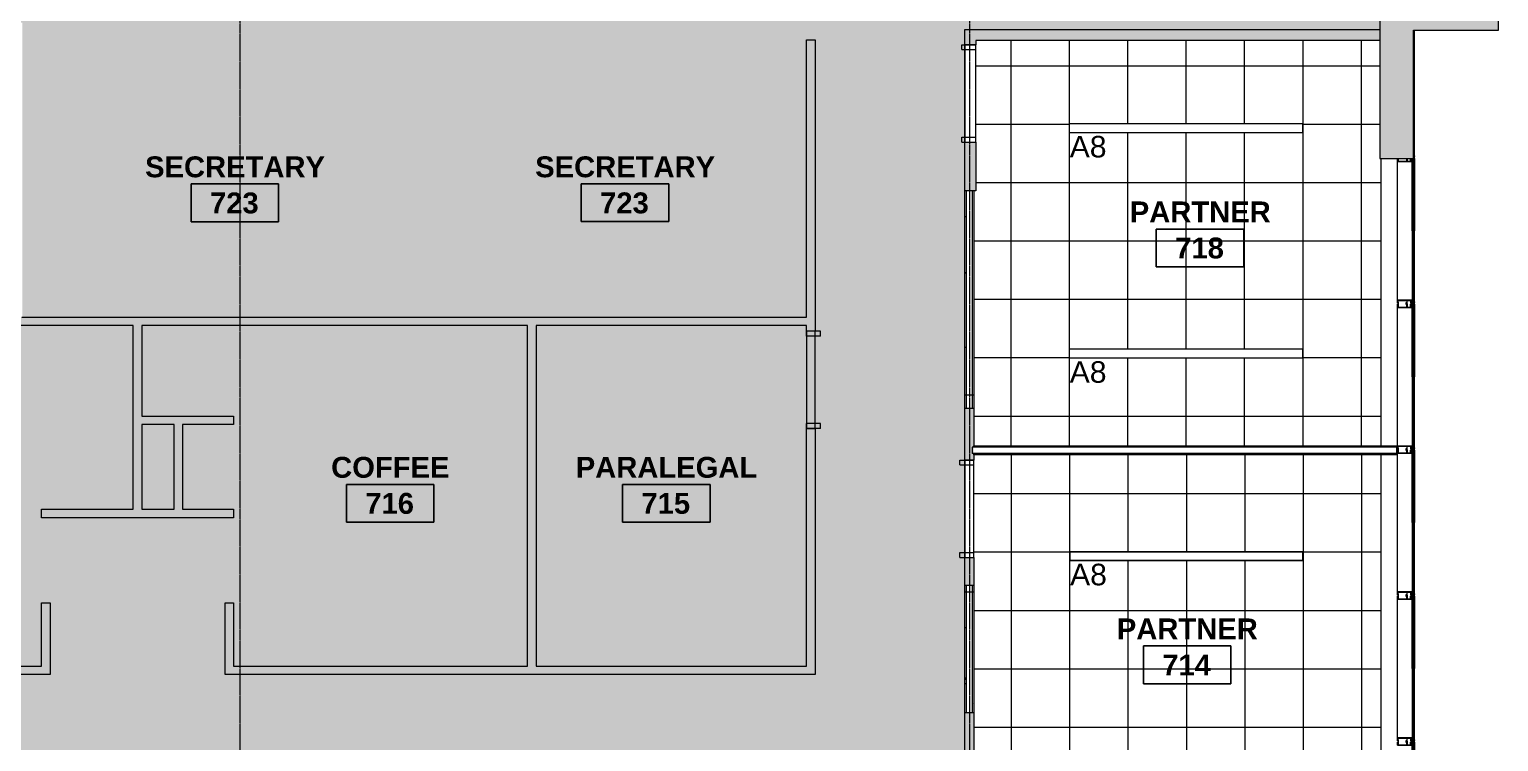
# Model space of a CAD drawing. Header units: inches. Extents: x -203 to 2908, y -968 to 768.
# Drawn here: x 1168 to 1772, y 45 to 338 of the extents above; entities that cross this region are included whole.
import ezdxf

# ---------------------------------------------------------------- set-up
doc = ezdxf.new("R2010")
doc.units = ezdxf.units.IN
doc.header["$MEASUREMENT"] = 0
doc.linetypes.add('Grid Line 1_2_', pattern=[0.875, 0.5, -0.125, 0.125, -0.125])
for name, color, linetype, lineweight in [('A-AREA-IDEN', 2, 'Continuous', 9), ('A-CLNG', 13, 'Continuous', 13), ('A-CLNG-PATT', 13, 'Continuous', 13), ('A-DETL-GENF', 92, 'Continuous', 9), ('A-DETL-THIN', 151, 'Continuous', 9), ('A-DOOR', 31, 'Continuous', 13), ('A-DOOR-FRAM', 31, 'Continuous', 20), ('A-Glaz-Exst', 7, 'Continuous', 9), ('A-WALL', 113, 'Continuous', 13), ('A-Wall-Exst', 7, 'Continuous', 9), ('A-WALL-PATT', 111, 'Continuous', 13), ('E-LITE-EQPM', 33, 'Continuous', 9), ('E-LITE-EQPM-IDEN', 33, 'Continuous', 9), ('I-WALL', 2, 'Continuous', 13), ('Jenner and Block 8fl_BB_dwg', 8, 'Continuous', 9), ('S-GRID', 1, 'Continuous', 9)]:
    doc.layers.add(name, color=color, linetype=linetype, lineweight=lineweight)
doc.styles.add('Arial', font='arial.ttf', dxfattribs={"height": 8.851796})
doc.styles.add('Swis721 Lt BT_B', font='', dxfattribs={"height": 8.583975})
doc.styles.get('Swis721 Lt BT_B').set_extended_font_data('Swis721 Lt BT', bold=True)
pattern_1 = [(0, (0, 0), (30.72, 7.68), [1.267, -21.773, 1.267, -21.773, -122.88]), (0, (0, 0), (30.72, 7.68), [-46.08, 1.267, -44.813, 1.267, -21.773, -53.76]), (0, (0, 0), (30.72, 7.68), [-115.2, 1.267, -14.093, 1.267, -37.133]), (120, (11.52, 3.84), (-22.011075, 22.7643), [1.267, -21.773, 1.267, -21.773, -122.88]), (120, (11.52, 3.84), (-22.011075, 22.7643), [-46.08, 1.267, -44.813, 1.267, -21.773, -53.76]), (120, (11.52, 3.84), (-22.011075, 22.7643), [-115.2, 1.267, -14.093, 1.267, -37.133]), (240, (15.36, 19.2), (-8.708925, -30.4443), [1.267, -21.773, 1.267, -21.773, -122.88]), (240, (15.36, 19.2), (-8.708925, -30.4443), [-46.08, 1.267, -44.813, 1.267, -21.773, -53.76]), (240, (15.36, 19.2), (-8.708925, -30.4443), [-115.2, 1.267, -14.093, 1.267, -37.133])]

# ---------------------------------------------------------------- blocks, each defined once
blk = doc.blocks.new('Single Flush - OTJ_SOLIDFLUSH_ALUM-5494578-LEVEL 7 - RCP')
at = {"layer": 'A-DOOR-FRAM', "color": 8}
for p, q in [((-20, -4), (-20, 1.75)), ((-20, 1.75), (-18, 1.75)), ((-18, -4), (-18, 1.75)), ((18.000004, -4), (18.000004, 1.75)), ((18.000004, 1.75), (20.000004, 1.75)), ((20.000004, -4), (20.000004, 1.75)), ((-20, -4), (-18, -4)), ((18.000004, -4), (20.000004, -4))]:
    blk.add_line(p, q, dxfattribs=at)
blk = doc.blocks.new('Single Flush - OTJ_SOLIDFLUSH_Side Lite-5611448-LEVEL 7 - RCP')
at = {"layer": 'A-DOOR-FRAM'}
for p, q in [((-20, 3.4375), (-20, -2.3125)), ((-20, 3.4375), (-18, 3.4375)), ((-18, 3.4375), (-18, -2.3125)), ((18.000004, 3.4375), (18.000004, -2.3125)), ((18.000004, 3.4375), (20.000004, 3.4375)), ((20.000004, 3.4375), (20.000004, -2.3125)), ((-20, -2.3125), (-18, -2.3125)), ((18.000004, -2.3125), (20.000004, -2.3125))]:
    blk.add_line(p, q, dxfattribs=at)
blk = doc.blocks.new('Single Flush - OTJ_SOLIDFLUSH_Side Lite-5611452-LEVEL 7 - RCP')
at = {"layer": 'A-DOOR-FRAM'}
for p, q in [((-20, 3.875), (-20, -1.875)), ((-20, 3.875), (-18, 3.875)), ((-18, 3.875), (-18, -1.875)), ((18.000004, 3.875), (18.000004, -1.875)), ((18.000004, 3.875), (20.000004, 3.875)), ((20.000004, 3.875), (20.000004, -1.875)), ((-20, -1.875), (-18, -1.875)), ((18.000004, -1.875), (20.000004, -1.875))]:
    blk.add_line(p, q, dxfattribs=at)
blk = doc.blocks.new('a-light Accolade D5 - Recessed - Ceiling or Wall - 8_-0_-5087651-LEVEL 7 - RCP')
at = {"layer": 'E-LITE-EQPM'}
for p, q in [((-47.88, -2.33), (-47.88, 1.06)), ((-47.88, 1.06), (47.93, 1.06)), ((47.93, 1.06), (47.93, -2.33)), ((47.93, -2.33), (-47.88, -2.33))]:
    blk.add_line(p, q, dxfattribs=at)
blk = doc.blocks.new('Jenner and Block 8fl_BB_dwg_CW-STRIP-5551871-LEVEL 7 - RCP')
at = {"layer": 'A-Glaz-Exst'}
for p, q in [((-127.34, -53.32), (-127.56, -52.8)), ((-127.5, -52.64), (-124.39, -51.32)), ((-127.2, -53.33), (-127.26, -53.35)), ((-126.62, -54.54), (-127.12, -53.36)), ((-126.42, -55.17), (-123.32, -53.85)), ((-124.23, -51.38), (-123.91, -52.13)), ((-124.09, -52.63), (-124.08, -52.59)), ((-124.09, -52.78), (-124.03, -52.91)), ((-124.06, -52.65), (-124.04, -52.6)), ((-124.05, -51.17), (-123.01, -50.73)), ((-124.04, -52.43), (-123.99, -52.37)), ((-124.01, -52.57), (-123.8, -52.48)), ((-123.96, -52.47), (-123.97, -52.44)), ((-123.96, -52.36), (-123.88, -52.36)), ((-123.92, -52.42), (-123.9, -52.45)), ((-123.75, -52.48), (-123.71, -52.5)), ((-123.74, -52.44), (-123.69, -52.46)), ((-123.25, -53.69), (-123.64, -52.78)), ((-123.59, -52.56), (-123.13, -53.64)), ((-122.97, -53.7), (-121.94, -53.26)), ((-121.88, -51.54), (-122.01, -51.58)), ((-121.75, -51.73), (-121.85, -51.55)), ((-121.68, -51.87), (-121.79, -51.93)), ((-121.72, -51.64), (-121.66, -51.83)), ((-120.76, -51.54), (-120.96, -51.08)), ((-126.7, -54.61), (-126.64, -54.58))]:
    blk.add_line(p, q, dxfattribs=at)
at = {"layer": 'A-Glaz-Exst', "flags": 128}
for points in [[(-133.51, -24.09), (-122.34, -50.38), (-122.08, -51.01), (-121.85, -50.92), (-133.28, -23.99)], [(-132.82, -23.8), (-121.39, -50.72), (-121.16, -50.62), (-132.59, -23.7)], [(-122.46, -50.43), (-122.48, -50.37), (-127.89, -52.67), (-127.4, -53.82), (-127.17, -53.72), (-127.4, -53.82), (-127.89, -52.67), (-122.48, -50.37), (-122.46, -50.43), (-122.34, -50.38), (-122.46, -50.43), (-122.69, -50.53)], [(-109.83, -79.22), (-121.26, -52.3), (-121.49, -52.4), (-121.22, -53.03), (-121.34, -53.08), (-121.31, -53.13), (-126.72, -55.43), (-127.21, -54.28), (-126.95, -54.17), (-126.98, -54.18), (-127.21, -54.28), (-126.72, -55.43), (-121.31, -53.13), (-121.34, -53.08), (-121.57, -53.17)], [(-126.88, -54.24), (-126.91, -54.19), (-127.09, -53.75), (-126.74, -54.59)], [(-126.92, -54.33), (-126.83, -54.53), (-126.86, -54.54), (-126.88, -54.5), (-126.92, -54.51), (-126.86, -54.66), (-126.82, -54.64), (-126.84, -54.6), (-126.81, -54.58), (-126.59, -55.1)], [(-123.94, -52.21), (-124.27, -52.35), (-124.17, -52.58), (-123.98, -52.5)], [(-123.87, -52.45), (-123.67, -52.37), (-124.11, -51.34)], [(-124.08, -52.57), (-124.09, -52.55), (-123.98, -52.5), (-124, -52.45), (-124.02, -52.45)], [(-123.87, -52.39), (-123.89, -52.4), (-123.87, -52.45), (-123.76, -52.41), (-123.75, -52.43)], [(-122.85, -50.8), (-122.46, -51.72), (-121.94, -51.5), (-121.95, -51.47), (-121.99, -51.48), (-122.01, -51.45), (-121.87, -51.38), (-121.85, -51.42), (-121.89, -51.45), (-121.88, -51.47), (-121.82, -51.45), (-120.96, -51.08), (-121.06, -50.85)], [(-122.34, -50.38), (-122.54, -50.87), (-122.2, -50.73), (-122.69, -50.53), (-122.37, -51.28)], [(-121.87, -53.1), (-122.26, -52.18), (-121.74, -51.96), (-121.73, -51.99), (-121.77, -52.01), (-121.75, -52.05), (-121.61, -51.99), (-121.63, -51.95), (-121.67, -51.96), (-121.68, -51.93), (-121.57, -51.89), (-121.69, -51.6), (-121.7, -51.6), (-121.69, -51.6), (-121.57, -51.89), (-120.76, -51.54), (-120.67, -51.77), (-121.82, -52.26)], [(-121.82, -51.45), (-120.96, -51.08), (-121.06, -50.85), (-122.21, -51.34)], [(-122.05, -51.56), (-122.05, -51.55), (-121.94, -51.5)], [(-121.99, -50.5), (-122.02, -50.42), (-121.62, -50.24), (-121.59, -50.33)], [(-121.96, -50.56), (-121.94, -50.62), (-121.84, -50.78), (-121.49, -50.63), (-121.54, -50.45), (-121.56, -50.39)], [(-110.06, -79.32), (-121.22, -53.03), (-121.71, -52.83), (-121.37, -52.68), (-121.57, -53.17), (-121.88, -52.43)], [(-121.7, -51.74), (-121.82, -51.45), (-121.7, -51.74), (-121.71, -51.74)], [(-121.81, -51.97), (-121.8, -51.98), (-121.74, -51.96)], [(-121.08, -52.63), (-121.11, -52.57), (-121.15, -52.39), (-120.81, -52.24), (-120.71, -52.4), (-120.68, -52.46)], [(-121.06, -52.69), (-121.02, -52.77), (-120.62, -52.6), (-120.66, -52.52)], [(-109.37, -79.03), (-120.8, -52.1), (-120.57, -52), (-109.14, -78.93)]]:
    blk.add_lwpolyline(points, dxfattribs=at)
blk.add_lwpolyline([(-120.67, -51.77), (-120.76, -51.54), (-121.57, -51.89), (-120.76, -51.54)], close=True, dxfattribs=at)
at = {"layer": 'A-Glaz-Exst'}
for centre, radius in [((-121.98, -50.53), 0.0312), ((-121.57, -50.36), 0.0313), ((-121.07, -52.66), 0.0312), ((-120.67, -52.49), 0.0312)]:
    blk.add_circle(centre, radius, dxfattribs=at)
for centre, radius, start, end in [((-127.45, -52.75), 0.125, 113.00448, 203.00448), ((-127.29, -53.29), 0.0625, 203.00448, 293.00448), ((-127.18, -53.39), 0.0625, 23.00448, 113.00448), ((-127.15, -53.78), 0.0625, 23.00448, 113.00448), ((-127.15, -53.78), 0.0625, 23.00448, 113.00448), ((-126.94, -54.2), 0.0312, 23.00448, 113.00448), ((-126.94, -54.2), 0.0312, 23.00448, 113.00448), ((-126.89, -54.31), 0.0312, 113.00448, 203.00448), ((-126.91, -54.26), 0.0313, 293.00448, 23.00448), ((-124.34, -51.43), 0.125, 23.00448, 113.00448), ((-124, -51.29), 0.125, 113.00448, 203.00448), ((-124.01, -52.66), 0.089, 160.7135, 253.01766), ((-124.03, -52.23), 0.548, 263.77678, 322.84337), ((-124.09, -52.58), 0.0197, 337.76548, 23.00448), ((-123.99, -52.65), 0.0695, 179.30435, 235.28505), ((-124.03, -52.58), 0.0139, 50.356, 225.53699), ((-124.03, -52.44), 0.016, 138.44275, 293.00448), ((-124.03, -52.23), 0.517, 269.02566, 316.9833), ((-124.05, -52.6), 0.0118, 337.76548, 45.53699), ((-124.02, -52.26), 0.451, 268.61493, 317.39403), ((-124.03, -52.23), 0.673, 269.57652, 305.67997), ((-124.02, -52.56), 0.0118, 230.356, 293.00448), ((-123.96, -52.4), 0.04, 87.56621, 138.44275), ((-123.94, -52.43), 0.0306, 26.70736, 199.3016), ((-123.93, -52.46), 0.0306, 206.70736, 19.3016), ((-123.97, -52.16), 0.0625, 293.00448, 23.00448), ((-123.88, -52.38), 0.016, 293.00448, 87.56621), ((-123.8, -52.47), 0.0118, 293.00448, 355.65296), ((-123.77, -52.47), 0.0139, 0.47197, 175.65296), ((-123.75, -52.47), 0.0118, 180.47197, 248.24348), ((-123.73, -52.43), 0.0197, 203.00448, 248.24348), ((-123.75, -52.55), 0.0695, 350.72391, 46.70461), ((-123.73, -52.54), 0.089, 332.9913, 65.29546), ((-123.37, -53.73), 0.125, 293.00448, 23.00448), ((-123.02, -53.59), 0.125, 203.00448, 293.00448), ((-122.96, -50.85), 0.125, 23.00448, 113.00448), ((-122.22, -51.15), 0.313, 76.13458, 149.87438), ((-122.18, -51.16), 0.221, 68.00448, 194.87438), ((-122.26, -51.23), 0.125, 203.00448, 293.00448), ((-121.97, -51.25), 0.257, 114.48909, 201.51987), ((-122.02, -51.55), 0.0312, 203.00448, 288.00448), ((-121.98, -53.15), 0.125, 293.00448, 23.00448), ((-121.77, -52.38), 0.125, 113.00448, 203.00448), ((-121.88, -51.57), 0.0312, 23.00448, 108.00448), ((-121.67, -52.37), 0.221, 211.13458, 338.00448), ((-121.43, -51.25), 0.531, 84.93199, 141.07697), ((-121.58, -52.16), 0.257, 204.48909, 291.51987), ((-121.78, -51.95), 0.0312, 118.00448, 203.00448), ((-121.69, -52.41), 0.313, 256.13458, 329.87438), ((-121.72, -51.71), 0.0313, 208.00448, 293.00448), ((-121.69, -51.63), 0.0313, 113.00448, 198.00448), ((-121.55, -50.92), 0.145, 75.20208, 272.51682), ((-121.69, -51.84), 0.0312, 298.00448, 23.00448), ((-121.46, -50.89), 0.13, 309.3067, 96.5963), ((-121.06, -50.72), 0.266, 174.93199, 231.07697), ((-121.01, -50.7), 0.266, 174.93199, 231.07697), ((-121.21, -51.77), 0.531, 264.93199, 321.07697), ((-120.95, -50.67), 0.266, 174.93199, 231.07697), ((-121.06, -52.09), 0.145, 133.49214, 330.80688), ((-120.89, -50.65), 0.266, 174.93199, 231.07697), ((-120.97, -52.04), 0.13, 309.41266, 96.70226), ((-120.57, -51.87), 0.266, 174.93199, 231.07697), ((-120.52, -51.85), 0.266, 174.93199, 231.07697), ((-120.46, -51.82), 0.266, 174.93199, 231.07697), ((-120.4, -51.8), 0.266, 174.93199, 231.07697), ((-126.71, -54.58), 0.0312, 203.00448, 293.00448), ((-126.65, -54.55), 0.0313, 293.00448, 23.00448), ((-126.47, -55.05), 0.125, 203.00448, 293.00448)]:
    blk.add_arc(centre, radius, start, end, dxfattribs=at)
blk = doc.blocks.new('Jenner and Block 8fl_BB_dwg_CW-STRIP-V21-LEVEL 7 - RCP')
at = {"layer": 'A-Glaz-Exst'}
for p, q in [((-126.88, -54.24), (-126.91, -54.19)), ((-126.91, -54.19), (-126.74, -54.59)), ((-126.62, -54.54), (-126.79, -54.14)), ((-126.42, -55.17), (-123.32, -53.85)), ((-123.25, -53.69), (-123.63, -52.8)), ((-123.51, -52.75), (-123.13, -53.64)), ((-122.97, -53.7), (-121.94, -53.26)), ((-121.87, -53.1), (-122.25, -52.21)), ((-120.76, -51.54), (-120.96, -51.08)), ((-126.7, -54.61), (-126.64, -54.58))]:
    blk.add_line(p, q, dxfattribs=at)
at = {"layer": 'A-Glaz-Exst', "flags": 128}
for points in [[(-132.82, -23.8), (-121.39, -50.72), (-121.16, -50.62), (-132.59, -23.7)], [(-109.83, -79.22), (-121.26, -52.3), (-121.49, -52.4), (-121.22, -53.03), (-121.34, -53.08), (-121.31, -53.13), (-126.72, -55.43), (-127.19, -54.31)], [(-127.19, -54.31), (-126.72, -55.43), (-121.31, -53.13), (-121.34, -53.08), (-121.57, -53.17)], [(-126.92, -54.33), (-126.83, -54.53), (-126.86, -54.54), (-126.88, -54.5), (-126.92, -54.51), (-126.86, -54.66), (-126.82, -54.64), (-126.84, -54.6), (-126.81, -54.58), (-126.59, -55.1)], [(-110.06, -79.32), (-121.22, -53.03), (-121.71, -52.83), (-121.37, -52.68), (-121.57, -53.17), (-121.88, -52.43)], [(-121.13, -51.7), (-120.76, -51.54), (-120.67, -51.77), (-121.82, -52.26)], [(-121.77, -52.01), (-121.75, -52.05), (-121.61, -51.99), (-121.63, -51.95)], [(-121.73, -50.29), (-121.62, -50.24), (-121.59, -50.33)], [(-121.57, -50.66), (-121.49, -50.63), (-121.54, -50.45), (-121.56, -50.39)], [(-121.33, -51.24), (-120.96, -51.08), (-121.06, -50.85), (-121.42, -51.01)], [(-121.33, -51.24), (-120.96, -51.08), (-121.06, -50.85)], [(-121.08, -52.63), (-121.11, -52.57), (-121.15, -52.39), (-120.81, -52.24), (-120.71, -52.4), (-120.68, -52.46)], [(-120.67, -51.77), (-120.76, -51.54), (-121.13, -51.7)], [(-121.13, -51.7), (-120.76, -51.54), (-120.67, -51.77)], [(-121.06, -52.69), (-121.02, -52.77), (-120.62, -52.6), (-120.66, -52.52)], [(-109.37, -79.03), (-120.8, -52.1), (-120.57, -52), (-109.14, -78.93)]]:
    blk.add_lwpolyline(points, dxfattribs=at)
at = {"layer": 'A-Glaz-Exst'}
for centre, radius in [((-121.57, -50.36), 0.0313), ((-121.07, -52.66), 0.0312), ((-120.67, -52.49), 0.0312)]:
    blk.add_circle(centre, radius, dxfattribs=at)
for centre, radius, start, end in [((-126.89, -54.31), 0.0312, 113.00448, 203.00448), ((-126.91, -54.26), 0.0313, 293.00448, 23.00448), ((-123.37, -53.73), 0.125, 293.00448, 23.00448), ((-123.02, -53.59), 0.125, 203.00448, 293.00448), ((-121.98, -53.15), 0.125, 293.00448, 23.00448), ((-121.77, -52.38), 0.125, 113.00448, 203.00448), ((-121.67, -52.37), 0.221, 211.13458, 338.00448), ((-121.58, -52.16), 0.257, 204.48909, 291.51987), ((-121.69, -52.41), 0.313, 256.13458, 329.87438), ((-121.43, -51.25), 0.531, 84.93199, 101.62771), ((-121.46, -50.89), 0.13, 309.3067, 96.5963), ((-121.06, -50.72), 0.266, 174.93199, 231.07697), ((-121.01, -50.7), 0.266, 174.93199, 231.07697), ((-121.21, -51.77), 0.531, 264.93199, 321.07697), ((-120.95, -50.67), 0.266, 174.93199, 231.07697), ((-121.06, -52.09), 0.145, 133.49214, 330.80688), ((-120.89, -50.65), 0.266, 174.93199, 231.07697), ((-120.97, -52.04), 0.13, 309.41266, 96.70226), ((-120.57, -51.87), 0.266, 174.93199, 231.07697), ((-120.52, -51.85), 0.266, 174.93199, 231.07697), ((-120.46, -51.82), 0.266, 174.93199, 231.07697), ((-120.4, -51.8), 0.266, 174.93199, 231.07697), ((-126.71, -54.58), 0.0312, 203.00448, 293.00448), ((-126.65, -54.55), 0.0313, 293.00448, 23.00448), ((-126.47, -55.05), 0.125, 203.00448, 293.00448)]:
    blk.add_arc(centre, radius, start, end, dxfattribs=at)
blk = doc.blocks.new('Jenner and Block 8fl_BB_dwg-4751915-LEVEL 7 - RCP')
at = {"layer": 'A-Glaz-Exst'}
for p, q in [((1730.17, 226.45), (1730.17, 283.45)), ((1730.17, 166.45), (1730.17, 223.45)), ((1730.17, 106.45), (1730.17, 163.45)), ((1730.17, 46.45), (1730.17, 103.45))]:
    blk.add_line(p, q, dxfattribs=at)
at = {"layer": 'A-Wall-Exst', "flags": 128}
blk.add_lwpolyline([(1736.77, 284.95), (1737.17, 284.95), (1737.17, 337.43)], dxfattribs=at)
at = {"layer": 'A-WALL-PATT', "color": 7, "lineweight": 9}
blk.add_line((1737.17, 284.95), (1736.77, 284.95), dxfattribs=at)
at = {"rotation": 336.9955198969619}
for name, p in [('Jenner and Block 8fl_BB_dwg_CW-STRIP-V21-LEVEL 7 - RCP', (1868.48, 284.95)), ('Jenner and Block 8fl_BB_dwg_CW-STRIP-5551871-LEVEL 7 - RCP', (1868.48, 224.95)), ('Jenner and Block 8fl_BB_dwg_CW-STRIP-5551871-LEVEL 7 - RCP', (1868.48, 164.95)), ('Jenner and Block 8fl_BB_dwg_CW-STRIP-5551871-LEVEL 7 - RCP', (1868.48, 104.95)), ('Jenner and Block 8fl_BB_dwg_CW-STRIP-5551871-LEVEL 7 - RCP', (1868.48, 44.95))]:
    blk.add_blockref(name, p, dxfattribs=at)
blk = doc.blocks.new('Room Tag - Room Name and Number-3379422-LEVEL 7 - RCP')
at = {"layer": 'A-AREA-IDEN'}
for p, q in [((-0.1881, -0.1636), (-0.1881, -0.0018)), ((-0.1881, -0.0018), (0.1869, -0.0018)), ((0.1869, -0.0018), (-0.1881, -0.0018)), ((-0.1881, -0.0018), (-0.1881, -0.1636)), ((0.1869, -0.0018), (0.1869, -0.1636)), ((0.1869, -0.1636), (0.1869, -0.0018)), ((0.1869, -0.1636), (-0.1881, -0.1636)), ((-0.1881, -0.1636), (0.1869, -0.1636))]:
    blk.add_line(p, q, dxfattribs=at)

msp = doc.modelspace()

# ---------------------------------------------------------------- hatches: boundary and pattern name
at = {"layer": 'A-CLNG-PATT'}
h = msp.add_hatch(dxfattribs=at)
h.set_pattern_fill('FP_2', color=256, style=0, pattern_type=2)
h.set_pattern_definition([(0, (1643.702, 251.05), (0, -24), []), (270, (1643.702, 251.05), (-24, -1e-15), [])])
h.paths.add_polyline_path([(1595.58, 166.82), (1723.69, 166.82), (1723.69, 284.95), (1723.3, 284.95), (1723.3, 333.37), (1557.23, 333.37), (1557.23, 271.59), (1556.36, 271.59), (1556.36, 166.82)], flags=0)
h.paths.add_polyline_path([(1691.58, 202.98), (1595.58, 202.98), (1595.58, 206.53), (1691.58, 206.53)], flags=0)
h.paths.add_polyline_path([(1595.58, 295.59), (1595.58, 299.14), (1691.58, 299.14), (1691.58, 295.59), (1668.4, 295.59)], flags=0)
h = msp.add_hatch(dxfattribs=at)
h.set_pattern_fill('FP_3', color=256, style=0, pattern_type=2)
h.set_pattern_definition([(90, (1643.86, 75.17), (24, -1e-15), []), (0, (1643.86, 75.17), (0, -24), [])])
h.paths.add_polyline_path([(1582.73, -13.03), (1723.69, -13.03), (1723.69, 163.07), (1556.36, 163.07), (1556.36, -1.34), (1582.73, -1.34)], flags=0)
h.paths.add_polyline_path([(1595.74, 27.17), (1595.74, 30.72), (1691.74, 30.72), (1691.74, 27.17), (1668.4, 27.17)], flags=0)
h.paths.add_polyline_path([(1691.58, 119.71), (1595.74, 119.71), (1595.74, 123.26), (1691.74, 123.26), (1691.74, 119.71)], flags=0)
at = {"layer": 'A-DETL-GENF'}
h = msp.add_hatch(color=9, dxfattribs=at)
h.paths.add_polyline_path([(131.76, -847.99), (290.74, -780.5), (225.6, -627.04), (211.09, -633.2), (209.28, -628.94), (209.42, -628.88), (203.59, -616.37), (207.78, -614.42), (213.68, -627.08), (295.77, -592.23), (297.58, -596.49), (229.86, -625.23), (295, -778.69), (401.08, -733.65), (335.95, -580.2), (334.4, -580.86), (332.59, -576.6), (420.96, -539.09), (422.76, -543.35), (340.21, -578.39), (405.34, -731.84), (511.69, -686.69), (511.69, -619.13), (494.67, -619.13), (494.67, -614.13), (492.17, -614.13), (492.17, -540), (465.42, -540), (465.42, -525.24), (459.58, -527.72), (457.78, -523.46), (465.42, -520.22), (465.42, -507.38), (497.17, -507.38), (497.17, -511.56), (497.67, -511.56), (497.67, -516.56), (497.17, -516.56), (497.17, -614.13), (658.09, -614.13), (718.7, -588.4), (718.7, -513.05), (720.73, -513.05), (720.73, -508.94), (744.73, -508.94), (744.73, -513.19), (757.98, -510.06), (757.98, -505.44), (677.12, -505.36), (677.12, -505.44), (626.98, -505.44), (626.98, -505.32), (560.67, -505.32), (560.67, -516.56), (537.67, -516.56), (537.67, -511.56), (555.67, -511.56), (555.67, -395.31), (560.67, -395.31), (560.67, -438.44), (560.17, -438.44), (560.17, -441.94), (560.67, -441.94), (560.67, -498.32), (619.98, -498.32), (619.98, -477.94), (626.98, -477.94), (626.98, -501.94), (757.98, -501.94), (757.98, -376.94), (625.46, -376.94), (625.46, -433.44), (624.19, -433.44), (624.19, -433.94), (625.46, -433.94), (625.46, -441.94), (600.17, -441.94), (600.17, -438.44), (621.96, -438.44), (621.96, -303.25), (601.17, -303.25), (601.17, -299.75), (634.61, -299.75), (634.61, -357.01), (793.96, -357.01), (793.96, -230.99), (634.98, -230.99), (634.98, -254.99), (560.67, -254.98), (560.67, -299.75), (561.17, -299.75), (561.17, -303.25), (560.67, -303.25), (560.67, -346.75), (555.67, -346.75), (555.67, -249.98), (575.84, -249.98), (575.84, -200.84), (587.09, -200.84), (587.09, -243.74), (631.48, -243.74), (631.48, -224.99), (675.98, -224.99), (675.98, -160.84), (555.74, -160.84), (555.74, 0.66), (596.73, 0.66), (596.73, -16.34), (638.73, -16.34), (638.73, 0.66), (700.73, 0.66), (700.73, -16.34), (742.73, -16.34), (742.73, 0.66), (804.73, 0.66), (804.73, -16.34), (846.73, -16.34), (846.73, 0.66), (908.73, 0.66), (908.73, -16.34), (950.73, -16.34), (950.73, 0.66), (993.73, 0.66), (993.73, -121.74), (988.73, -121.74), (988.73, -121.34), (980.11, -121.34), (980.11, -122.59), (769.74, -122.59), (769.74, -217.72), (963.74, -217.72), (963.74, -199.94), (988.73, -199.94), (988.73, -161.74), (993.73, -161.74), (993.73, -227.33), (968.74, -227.33), (968.74, -227.44), (963.74, -227.44), (963.74, -224.72), (769.74, -224.72), (769.74, -224.99), (799.96, -224.99), (799.96, -303.86), (963.74, -303.86), (963.74, -267.44), (968.74, -267.44), (968.74, -284.3), (1048.58, -284.3), (1048.57, -116.84), (1052.07, -116.84), (1052.06, -76.84), (1048.57, -76.84), (1048.56, 0.1), (1552.61, 0.1), (1552.61, 338), (1723.3, 338), (1723.3, 351.59), (1731.86, 351.59), (1731.86, 355.59), (1736.48, 355.59), (1736.48, 351.59), (1910.23, 351.59), (1910.23, 580.43), (-120.35, 580.43), (-120.35, 406.96), (53.87, 406.96), (53.87, 426.96), (70.73, 426.96), (70.73, 422.34), (58.49, 422.34), (58.49, 402.34), (58.05, 402.34), (58.05, 327.65), (54.3, 327.65), (54.3, 402.34), (-120.35, 402.34), (-120.35, 286.96), (54.3, 286.96), (54.3, 287.65), (58.05, 287.65), (58.05, 279.65), (54.3, 279.65), (54.3, 282.34), (-120.35, 282.34), (-120.35, 166.96), (54.3, 166.96), (54.3, 239.65), (58.05, 239.65), (58.05, 160.65), (54.3, 160.65), (54.3, 162.34), (-120.35, 162.34), (-120.35, 0.55), (-80.76, 0.55), (-80.76, -12.89), (54.3, -12.89), (54.3, 120.65), (58.05, 120.65), (58.05, -20.2), (54.3, -20.2), (54.3, -17.52), (-80.76, -17.52), (-80.76, -30.95), (-120.35, -30.95), (-120.35, -193.04), (54.3, -193.04), (54.3, -60.2), (58.05, -60.2), (58.05, -218.21), (72.52, -252.29), (69.07, -253.76), (54.3, -218.97), (54.3, -197.66), (-120.35, -197.66), (-120.35, -254.17), (-74.96, -361.1), (84.5, -290.1), (84.7, -290.58), (88.16, -289.11), (140.82, -413.14), (137.36, -414.61), (86.31, -294.36), (-73.15, -365.35), (42.67, -638.13), (201.92, -566.67), (175.4, -504.2), (178.85, -502.74), (207.15, -569.39), (190.31, -576.95), (190.88, -578.17), (186.68, -580.12), (186.09, -578.85), (44.47, -642.39), (120.79, -822.14)], flags=0)
h.paths.add_polyline_path([(225.76, -805.76), (216.38, -783.67), (238.47, -774.29), (247.85, -796.38), (232.98, -802.69)], flags=0)
h.paths.add_polyline_path([(446.67, -711.97), (437.29, -689.88), (459.38, -680.5), (468.76, -702.59), (455.33, -708.29)], flags=0)
h.paths.add_polyline_path([(516.31, -684.73), (893.34, -524.65), (967.94, -524.65), (967.94, -523.31), (944.23, -523.31), (944.23, -523.6), (744.73, -523.6), (744.73, -532.94), (723.7, -532.94), (723.7, -561.42), (744.73, -561.42), (744.73, -585.42), (723.7, -585.42), (723.7, -591.71), (659.11, -619.13), (590.81, -619.13), (590.81, -647.06), (516.73, -647.06), (516.73, -643.56), (587.31, -643.56), (587.31, -619.13), (516.31, -619.13), (516.31, -647.06)], flags=0)
h.paths.add_polyline_path([(494.8, -99.48), (491.3, -99.48), (491.29, -3.4), (380.79, -3.4), (380.8, -149.23), (491.3, -149.22), (491.31, -139.48), (494.8, -139.48), (494.8, -99.48)], flags=0)
h.paths.add_polyline_path([(262.35, -545.88), (246.3, -508.06), (353.1, -462.71), (227.52, -166.92), (120.79, -212.45), (111.01, -189.4), (111.01, 5.62), (114.76, 5.62), (114.76, -29.22), (206.98, -29.22), (206.98, 5.62), (253.21, 5.62), (256.4, 0.1), (258.31, 0.1), (258.31, -3.4), (257.26, -3.4), (257.26, -33.09), (236.48, -33.09), (236.48, -149.24), (377.3, -149.23), (377.29, -3.4), (298.31, -3.4), (298.31, 0.1), (494.79, 0.1), (494.81, -201.31), (491.31, -201.31), (491.3, -152.72), (236.48, -152.74), (236.48, -179.07), (297.94, -323.84), (491.32, -323.82), (491.32, -321.75), (494.82, -321.75), (494.83, -446.72), (415.96, -480.36), (414.59, -477.14), (491.33, -444.4), (491.32, -327.32), (299.43, -327.34), (370.94, -495.76), (377.8, -492.83), (379.17, -496.05), (369.08, -500.35), (354.47, -465.93), (287.28, -494.46), (301.97, -529.06), (263.06, -545.58)], flags=0)
h.paths.add_polyline_path([(263.06, -541.78), (297.38, -527.21), (284.06, -495.83), (271.83, -501.02), (281.21, -523.11), (259.11, -532.49), (262.35, -540.12)], flags=0)
h.paths.add_polyline_path([(3.31, -538.98), (-6.07, -516.89), (16.02, -507.51), (19.36, -515.37), (155.59, -457.53), (153, -451.43), (156.45, -449.96), (163.22, -465.92), (159.77, -467.38), (157.39, -461.78), (21.16, -519.62), (25.4, -529.6), (16.02, -533.58)], flags=0)
h.paths.add_polyline_path([(492.01, -535.38), (492.17, -535.38), (492.17, -532.94), (471.73, -532.94), (471.73, -512), (470.05, -512.04), (470.05, -535.38), (471.73, -535.38)], flags=0)
h.paths.add_polyline_path([(1595.74, -524.65), (1723.7, -524.65), (1723.7, -377.36), (1552.61, -377.36), (1552.61, -347.49), (1539.3, -347.49), (1539.3, -343.74), (1552.61, -343.74), (1552.61, -123.41), (1491.14, -123.41), (1491.14, -287.8), (1483.46, -287.8), (1483.46, -284.3), (1487.64, -284.3), (1487.64, -123.74), (1052.07, -123.74), (1052.08, -284.3), (1443.46, -284.3), (1443.46, -287.8), (1413.3, -287.8), (1413.3, -343.74), (1450.3, -343.74), (1450.3, -347.49), (1376.3, -347.49), (1376.3, -524.65), (1491.98, -524.65), (1491.98, -347.49), (1490.3, -347.49), (1490.3, -343.74), (1499.3, -343.74), (1499.3, -347.49), (1496.61, -347.49), (1496.61, -524.65), (1566.73, -524.65)], flags=0)
h.paths.add_polyline_path([(1542.73, -523.31), (1542.73, -499.31), (1566.73, -499.31), (1566.73, -523.31), (1552.61, -523.31)], flags=0)
h.paths.add_polyline_path([(744.73, -520.1), (940.73, -520.1), (940.73, -497.31), (944.23, -497.31), (944.23, -500.81), (963.74, -500.81), (963.74, -457.44), (946.48, -457.44), (946.48, -308.86), (799.96, -308.86), (799.96, -363.01), (625.46, -363.01), (625.46, -370.94), (763.98, -370.94), (763.98, -513.56), (744.73, -513.56), (744.73, -520.02)], flags=0)
h.paths.add_polyline_path([(963.74, -452.44), (963.74, -308.86), (951.48, -308.86), (951.48, -452.44)], flags=0)
h.paths.add_polyline_path([(631.11, -357.01), (631.11, -303.25), (625.46, -303.25), (625.46, -357.01)], flags=0)
h.paths.add_polyline_path([(491.32, -281.75), (491.32, -225.31), (471.73, -225.31), (471.73, -201.31), (494.81, -201.31), (494.81, -281.75), (491.32, -281.75)], flags=0)
h.paths.add_polyline_path([(739.48, -224.99), (766.24, -224.99), (766.24, -204.81), (679.48, -204.81), (679.48, -224.99), (681.53, -224.99)], flags=0)
h.paths.add_polyline_path([(766.24, -201.31), (766.24, -119.34), (679.48, -119.34), (679.48, -201.31), (739.48, -201.31)], flags=0)
h.paths.add_polyline_path([(232.98, -170.83), (232.98, -164.59), (230.74, -165.55), (232.87, -170.56)], flags=0)
h.paths.add_polyline_path([(668.23, -146.84), (668.23, -111.34), (771.73, -111.34), (771.73, -24.34), (569.74, -24.34), (569.74, -146.84), (584.66, -146.84)], flags=0)
h.paths.add_polyline_path([(1052.07, -120.24), (1162.56, -120.24), (1162.56, -3.4), (1052.06, -3.4), (1052.07, -120.24)], flags=0)
h.paths.add_polyline_path([(1203.94, -120.24), (1487.64, -120.24), (1487.64, -117.99), (1491.14, -117.99), (1491.14, -77.99), (1487.64, -77.99), (1487.64, -3.4), (1268.73, -3.4), (1268.73, -29.34), (1240.73, -29.34), (1240.73, -3.4), (1166.06, -3.4), (1166.06, -120.24)], flags=0)
h.paths.add_polyline_path([(775.23, -111.34), (979.73, -111.34), (979.73, -24.34), (775.23, -24.34), (775.23, -97.33)], flags=0)
h.paths.add_polyline_path([(253.51, -29.34), (253.51, -1.91), (251.19, 2.12), (210.48, 2.12), (210.48, -29.22), (220.73, -29.22), (220.73, -1.34), (248.73, -1.34), (248.73, -29.34)], flags=0)
h.paths.add_polyline_path([(-120.35, -27.45), (-84.26, -27.45), (-84.26, -27.34), (-117.75, -27.34), (-117.75, -2.95), (-120.35, -2.95), (-120.35, -27.34)], flags=0)
h.paths.add_polyline_path([(364.85, 72.69), (159.58, 72.67), (159.58, 76.17), (236.85, 76.18), (236.85, 164.65), (114.51, 164.64), (114.51, 76.17), (119.58, 76.17), (119.58, 72.67), (111.01, 72.67), (111.01, 168.14), (236.84, 168.15), (236.84, 330.14), (118.59, 330.14), (118.59, 333.64), (240.34, 333.64), (240.34, 219.65), (561.34, 219.65), (561.34, 333.9), (564.84, 333.9), (564.85, 72.2), (435.18, 72.2), (435.18, 104.84), (438.68, 104.84), (438.68, 75.7), (561.35, 75.7), (561.34, 168.96), (526.67, 168.96), (526.7, 174.46), (530.17, 174.46), (530.17, 172.46), (561.34, 172.46), (561.34, 215.96), (530.17, 215.96), (530.17, 213.46), (526.67, 213.46), (526.67, 216.15), (402.59, 216.15), (402.6, 140.7), (439.25, 140.7), (439.25, 137.2), (361.25, 137.2), (361.25, 140.7), (382.34, 140.7), (382.34, 216.15), (240.34, 216.15), (240.35, 76.18), (361.35, 76.19), (361.35, 102.19), (364.85, 102.19), (364.85, 76.18)], flags=0)
h.paths.add_polyline_path([(1048.55, 72.75), (1048.55, 216.22), (808.52, 216.2), (808.52, 219.7), (768.52, 219.69), (768.52, 216.19), (766.27, 216.19), (766.27, 80.75), (992.98, 80.75), (992.98, 72.75), (762.77, 72.75), (762.77, 107.71), (727.68, 107.71), (727.68, 297.2), (668.48, 297.2), (668.48, 107.71), (652.98, 107.71), (652.98, 313.68), (762.77, 313.68), (762.77, 340.7), (1165.23, 340.7), (1165.23, 219.73), (1487.62, 219.75), (1487.62, 333.75), (1491.12, 333.75), (1491.12, 213.95), (1487.62, 213.95), (1487.62, 216.25), (1376.43, 216.24), (1376.43, 76.27), (1487.62, 76.28), (1487.62, 173.95), (1491.12, 173.95), (1491.12, 72.78), (1248.55, 72.76), (1248.55, 102.26), (1252.05, 102.26), (1252.05, 76.26), (1372.93, 76.27), (1372.93, 216.24), (1214.29, 216.23), (1214.3, 179.03), (1252.05, 179.03), (1252.05, 175.53), (1231.05, 175.53), (1231.05, 140.76), (1252.05, 140.76), (1252.05, 137.26), (1173.05, 137.26), (1173.05, 140.76), (1210.8, 140.76), (1210.79, 216.23), (1076.5, 216.22), (1076.5, 216.65), (1073, 216.65), (1073, 216.22), (1052.05, 216.22), (1052.05, 176.65), (1073, 176.65), (1073, 177.65), (1076.5, 177.65), (1076.5, 173.15), (1052.05, 173.15), (1052.05, 76.25), (1173.05, 76.26), (1173.05, 102.26), (1176.55, 102.26), (1176.55, 72.76), (1048.55, 72.75)], flags=0)
h.paths.add_polyline_path([(762.77, 111.21), (762.77, 310.18), (731.18, 310.18), (731.18, 111.21), (739.48, 111.21)], flags=0)
h.paths.add_polyline_path([(656.48, 111.21), (664.98, 111.21), (664.98, 310.18), (656.48, 310.18), (656.48, 119.71)], flags=0)
h.paths.add_polyline_path([(399.1, 140.7), (399.09, 216.15), (385.84, 216.15), (385.84, 140.7), (399.09, 140.7)], flags=0)
h.paths.add_polyline_path([(1227.55, 140.76), (1227.55, 175.53), (1214.3, 175.53), (1214.3, 140.76)], flags=0)
h.paths.add_polyline_path([(668.48, 300.7), (727.68, 300.7), (727.68, 310.18), (668.48, 310.18), (668.48, 309.16)], flags=0)
h.paths.add_polyline_path([(1731.86, 395.59), (1731.86, 410.27), (1678.92, 410.27), (1678.92, 398.15), (1599.73, 398.15), (1599.73, 402.77), (1674.3, 402.77), (1674.3, 414.9), (1731.86, 414.9), (1731.86, 580.15), (1736.48, 580.15), (1736.48, 395.59)], flags=0)
h.paths.add_polyline_path([(1552.17, 398.15), (1548.73, 398.15), (1548.73, 402.77), (1552.17, 402.77), (1552.17, 548.15), (1556.8, 548.15), (1556.8, 402.77), (1559.73, 402.77), (1559.73, 398.15), (1552.61, 398.15)], flags=0)
h.paths.add_polyline_path([(1487.62, 398.15), (1299.73, 398.15), (1299.73, 402.77), (1432.42, 402.77), (1432.42, 580.15), (1437.05, 580.15), (1437.05, 402.77), (1508.73, 402.77), (1508.73, 398.15), (1491.12, 398.15)], flags=0)
h.paths.add_polyline_path([(1259.73, 398.15), (1248.73, 398.15), (1248.73, 402.77), (1252.17, 402.77), (1252.17, 550.15), (1256.8, 550.15), (1256.8, 402.77), (1259.73, 402.77)], flags=0)
h.paths.add_polyline_path([(1045.21, 398.15), (999.23, 398.15), (999.23, 402.77), (1132.42, 402.77), (1132.42, 580.15), (1137.05, 580.15), (1137.05, 402.77), (1208.73, 402.77), (1208.73, 398.15), (1049.12, 398.15)], flags=0)
h.paths.add_polyline_path([(959.23, 398.15), (948.73, 398.15), (948.73, 402.77), (952.17, 402.77), (952.17, 548.65), (956.8, 548.65), (956.8, 402.77), (959.23, 402.77)], flags=0)
h.paths.add_polyline_path([(832.42, 398.15), (830.73, 398.15), (830.73, 402.77), (832.42, 402.77), (832.42, 580.15), (837.05, 580.15), (837.05, 402.77), (908.73, 402.77), (908.73, 398.15), (837.05, 398.15)], flags=0)
h.paths.add_polyline_path([(656.48, 398.15), (520.73, 398.15), (520.73, 402.77), (652.42, 402.77), (652.42, 580.15), (657.05, 580.15), (657.05, 402.77), (790.73, 402.77), (790.73, 398.15), (657.05, 398.15)], flags=0)
h.paths.add_polyline_path([(480.73, 398.15), (470.73, 398.15), (470.73, 402.77), (472.42, 402.77), (472.42, 580.15), (477.05, 580.15), (477.05, 402.77), (480.73, 402.77)], flags=0)
h.paths.add_polyline_path([(280.73, 398.15), (280.73, 402.77), (352.42, 402.77), (352.42, 580.15), (357.05, 580.15), (357.05, 402.77), (430.73, 402.77), (430.73, 398.15), (352.42, 398.15)], flags=0)
h.paths.add_polyline_path([(240.73, 398.15), (229.73, 398.15), (229.73, 402.77), (232.42, 402.77), (232.42, 550.15), (237.05, 550.15), (237.05, 402.77), (240.73, 402.77)], flags=0)
h.paths.add_polyline_path([(117.05, 398.15), (112.42, 398.15), (112.42, 422.34), (110.73, 422.34), (110.73, 426.96), (112.42, 426.96), (112.42, 580.15), (117.05, 580.15), (117.05, 402.77), (189.73, 402.77), (189.73, 398.15), (118.59, 398.15)], flags=0)
h.paths.add_polyline_path([(222.73, 487.66), (222.73, 577.15), (246.73, 577.15), (246.73, 553.15), (222.73, 553.15)], flags=0)
h.paths.add_polyline_path([(1552.17, 553.15), (1542.73, 553.15), (1542.73, 577.15), (1566.73, 577.15), (1566.73, 553.15), (1552.61, 553.15)], flags=0)
h.paths.add_polyline_path([(1252.42, 553.15), (1242.73, 553.15), (1242.73, 577.15), (1266.73, 577.15), (1266.73, 553.15), (1256.8, 553.15)], flags=0)
h.paths.add_polyline_path([(966.73, 553.15), (942.73, 553.15), (942.73, 577.15), (966.73, 577.15)], flags=0)
h.paths.add_polyline_path([(620.73, 553.15), (596.73, 553.15), (596.73, 577.15), (620.73, 577.15)], flags=0)
h.paths.add_polyline_path([(-15.27, 553.15), (-39.27, 553.15), (-39.27, 577.15), (-15.27, 577.15)], flags=0)
h = msp.add_hatch(color=7, dxfattribs=at)
h.paths.add_polyline_path([(464.83, -720.82), (893.53, -538.81), (1016.23, -538.81), (1016.23, -524.94), (892.67, -524.94), (457.06, -709.88), (459.54, -715.74), (462.19, -714.61)], flags=0)
h.paths.add_polyline_path([(3.31, -538.98), (25.4, -529.6), (16.02, -507.51), (-6.07, -516.89)], flags=0)
h.paths.add_polyline_path([(1737.17, -538.81), (1737.17, -496.55), (1730.17, -496.55), (1730.17, -494.3), (1723.7, -494.3), (1723.7, -524.65), (1674.68, -524.65), (1674.68, -531.81), (1676.23, -531.81), (1676.23, -538.81), (1723.7, -538.81)], flags=0)
h.paths.add_polyline_path([(471.73, -532.94), (492.17, -532.94), (492.17, -512), (471.73, -512), (471.73, -516.56)], flags=0)
h.paths.add_polyline_path([(259.11, -532.49), (281.21, -523.11), (271.83, -501.02), (249.74, -510.4), (255.13, -523.11)], flags=0)
h.paths.add_polyline_path([(494.81, -225.31), (494.81, -201.31), (471.73, -201.31), (471.73, -225.31), (494.81, -225.31)], flags=0)
h.paths.add_polyline_path([(993.73, -121.34), (993.73, 0.66), (950.73, 0.66), (950.73, -16.34), (908.73, -16.34), (908.73, 0.66), (846.73, 0.66), (846.73, -16.34), (804.73, -16.34), (804.73, 0.66), (742.73, 0.66), (742.73, -16.34), (700.73, -16.34), (700.73, 0.66), (638.73, 0.66), (638.73, -16.34), (596.73, -16.34), (596.73, 0.66), (569.74, 0.66), (569.74, -24.34), (979.73, -24.34), (979.73, -121.34), (990.75, -121.34)], flags=0)
h.paths.add_polyline_path([(1240.73, -29.34), (1268.73, -29.34), (1268.73, -3.4), (1240.73, -3.4), (1240.73, -17.65)], flags=0)
h.paths.add_polyline_path([(1564.45, -29.34), (1582.73, -29.34), (1582.73, -1.34), (1556.36, -1.34), (1556.36, -29.34)], flags=0)
h.paths.add_polyline_path([(232.98, -29.34), (248.73, -29.34), (248.73, -1.34), (220.73, -1.34), (220.73, -29.34)], flags=0)
h.paths.add_polyline_path([(-93.75, -27.34), (-84.26, -27.34), (-84.26, -2.95), (-117.75, -2.95), (-117.75, -27.34)], flags=0)
h.paths.add_polyline_path([(1723.69, 284.95), (1737.17, 284.95), (1737.17, 337.71), (1772.13, 337.71), (1772.13, 351.59), (1723.3, 351.55), (1723.3, 284.95)], flags=0)
h.paths.add_polyline_path([(1924.09, 337.71), (1924.09, 580.15), (1910.23, 580.15), (1910.23, 351.59), (1889.03, 351.59), (1889.03, 337.71), (1910.23, 337.71)], flags=0)
h.paths.add_polyline_path([(1556.8, 553.15), (1566.73, 553.15), (1566.73, 577.15), (1542.73, 577.15), (1542.73, 553.15), (1552.17, 553.15)], flags=0)
h.paths.add_polyline_path([(1242.73, 553.15), (1266.73, 553.15), (1266.73, 577.15), (1242.73, 577.15)], flags=0)
h.paths.add_polyline_path([(942.73, 553.15), (966.73, 553.15), (966.73, 577.15), (942.73, 577.15)], flags=0)
h.paths.add_polyline_path([(596.73, 553.15), (620.73, 553.15), (620.73, 577.15), (596.73, 577.15)], flags=0)
h.paths.add_polyline_path([(237.05, 553.15), (246.73, 553.15), (246.73, 577.15), (222.73, 577.15), (222.73, 553.15), (232.42, 553.15)], flags=0)
h.paths.add_polyline_path([(-15.27, 553.15), (-15.27, 577.15), (-39.27, 577.15), (-39.27, 553.15)], flags=0)
at = {"layer": 'A-WALL-PATT', "lineweight": 9}
h = msp.add_hatch(color=7, dxfattribs=at)
h.paths.add_polyline_path([(1487.62, 72.78), (1491.12, 72.78), (1491.12, 173.95), (1487.62, 173.95), (1487.62, 72.78)], flags=0)
h.paths.add_polyline_path([(1487.62, 213.95), (1491.12, 213.95), (1491.12, 333.75), (1487.62, 333.75), (1487.62, 216.24)], flags=0)
for points in [[(1557.23, 333.37), (1723.3, 333.37), (1723.3, 338), (1552.61, 338), (1552.61, 333.37), (1556.36, 333.37)], [(1210.8, 140.76), (1214.3, 140.76), (1214.29, 216.23), (1210.79, 216.23)], [(1372.93, 76.27), (1376.43, 76.27), (1376.43, 216.24), (1372.93, 216.24), (1372.93, 77.91)], [(1214.3, 175.53), (1252.05, 175.53), (1252.05, 179.03), (1214.3, 179.03), (1214.3, 175.53)], [(1227.55, 140.76), (1231.05, 140.76), (1231.05, 175.53), (1227.55, 175.53)], [(1210.79, 137.26), (1252.05, 137.26), (1252.05, 140.76), (1173.05, 140.76), (1173.05, 137.26), (1203.94, 137.26)], [(1173.05, 76.26), (1176.55, 76.26), (1176.55, 102.26), (1173.05, 102.26), (1173.05, 77.91)], [(1248.55, 72.76), (1252.05, 72.76), (1252.05, 102.26), (1248.55, 102.26), (1248.55, 72.76)], [(1052.05, 72.75), (1176.55, 72.76), (1176.55, 76.26), (1052.05, 76.25)], [(1252.05, 72.76), (1376.43, 72.77), (1376.43, 76.27), (1252.05, 76.26)], [(1376.43, 72.77), (1487.62, 72.78), (1487.62, 76.28), (1376.43, 76.27)]]:
    msp.add_hatch(color=7, dxfattribs=at).paths.add_polyline_path(points, flags=0)
h = msp.add_hatch(color=7, dxfattribs=at)
h.paths.add_polyline_path([(1556.36, 271.59), (1557.23, 271.59), (1557.23, 291.69), (1552.61, 291.69), (1552.61, 271.59), (1555.73, 271.59)], flags=0)
h.paths.add_polyline_path([(1552.61, 331.69), (1557.23, 331.69), (1557.23, 333.37), (1552.61, 333.37)], flags=0)
h = msp.add_hatch(dxfattribs=at)
h.set_pattern_fill('FP_1', color=256, style=0, pattern_type=2)
h.set_pattern_definition(pattern_1)
h.paths.add_polyline_path([(1553.23, 222.27), (1553.23, 271.59), (1552.61, 271.59), (1552.61, 222.27)], flags=0)
h = msp.add_hatch(color=7, dxfattribs=at)
h.paths.add_polyline_path([(766.27, 216.19), (768.52, 216.19), (768.52, 219.69), (766.27, 219.69)], flags=0)
h.paths.add_polyline_path([(808.52, 216.2), (1073, 216.22), (1073, 216.65), (1076.5, 216.65), (1076.5, 216.22), (1487.62, 216.25), (1487.62, 219.75), (808.52, 219.69)], flags=0)
h = msp.add_hatch(dxfattribs=at)
h.set_pattern_fill('FP_1', color=256, style=0, pattern_type=2)
h.set_pattern_definition(pattern_1)
h.paths.add_polyline_path([(1553.23, 187.59), (1553.23, 222.27), (1552.61, 222.27), (1552.61, 187.59)], flags=0)
h = msp.add_hatch(color=7, dxfattribs=at)
h.paths.add_polyline_path([(1556.36, 106.7), (1556.36, 120.95), (1552.61, 120.95), (1552.61, 106.7), (1553.23, 106.7), (1553.23, 109.59), (1555.73, 109.59), (1555.73, 106.7)], flags=0)
h.paths.add_polyline_path([(1556.36, 160.95), (1556.36, 182.27), (1552.61, 182.27), (1552.61, 160.95)], flags=0)
h = msp.add_hatch(dxfattribs=at)
h.set_pattern_fill('FP_1', color=256, style=0, pattern_type=2)
h.set_pattern_definition(pattern_1)
h.paths.add_polyline_path([(1691.58, 166.2), (1730.17, 166.2), (1730.17, 166.82), (1556.36, 166.82), (1556.36, 166.2), (1681.37, 166.2)], flags=0)
h = msp.add_hatch(dxfattribs=at)
h.set_pattern_fill('FP_1', color=256, style=0, pattern_type=2)
h.set_pattern_definition(pattern_1)
h.paths.add_polyline_path([(1556.36, 163.07), (1730.17, 163.07), (1730.17, 163.7), (1556.36, 163.7)], flags=0)
h = msp.add_hatch(dxfattribs=at)
h.set_pattern_fill('FP_1', color=256, style=0, pattern_type=2)
h.set_pattern_definition(pattern_1)
h.paths.add_polyline_path([(1553.23, 57.09), (1553.23, 106.7), (1552.61, 106.7), (1552.61, 57.09)], flags=0)
h = msp.add_hatch(dxfattribs=at)
h.set_pattern_fill('FP_1', color=256, style=0, pattern_type=2)
h.set_pattern_definition(pattern_1)
h.paths.add_polyline_path([(1556.36, 57.09), (1556.36, 106.7), (1555.73, 106.7), (1555.73, 57.09)], flags=0)
h = msp.add_hatch(color=7, dxfattribs=at)
h.paths.add_polyline_path([(1556.36, -82.91), (1556.36, -71.91), (1552.61, -71.91), (1552.61, -82.91), (1555.73, -82.91)], flags=0)
h.paths.add_polyline_path([(1556.36, -31.91), (1556.36, 57.09), (1552.61, 57.09), (1552.61, -31.91), (1553.11, -31.91)], flags=0)

# ---------------------------------------------------------------- linework, layer by layer
at = {"layer": 'A-CLNG'}
for p, q in [((1691.58, 299.14), (1595.58, 299.14)), ((1595.58, 299.14), (1595.58, 295.59)), ((1691.58, 295.59), (1691.58, 299.14)), ((1595.58, 295.59), (1691.58, 295.59)), ((1723.69, 284.95), (1723.69, 166.82)), ((1691.58, 206.53), (1595.58, 206.53)), ((1595.58, 206.53), (1595.58, 202.98)), ((1691.58, 202.98), (1691.58, 206.53)), ((1595.58, 202.98), (1691.58, 202.98)), ((1723.69, 163.07), (1723.69, -13.03)), ((1691.74, 123.26), (1595.74, 123.26)), ((1595.74, 123.26), (1595.74, 119.71)), ((1691.74, 119.71), (1691.74, 123.26)), ((1595.74, 119.71), (1691.74, 119.71))]:
    msp.add_line(p, q, dxfattribs=at)
at = {"layer": 'A-DETL-THIN'}
for p, q in [((1723.3, 351.59), (1723.3, 284.95)), ((1772.13, 337.71), (1772.13, 351.59)), ((1737.17, 284.95), (1737.17, 337.71)), ((1737.17, 337.71), (1772.13, 337.71)), ((1552.61, 291.69), (1552.61, 331.69)), ((1723.3, 284.95), (1737.17, 284.95)), ((1552.61, 182.27), (1552.61, 271.59)), ((1552.61, 120.95), (1552.61, 160.95)), ((1552.61, 57.09), (1552.61, 106.7))]:
    msp.add_line(p, q, dxfattribs=at)
at = {"layer": 'A-WALL', "color": 8, "lineweight": 20}
for p, q in [((1552.61, 338), (1723.3, 338)), ((1552.61, 331.69), (1552.61, 338)), ((1723.3, 333.37), (1557.23, 333.37)), ((1557.23, 333.37), (1557.23, 331.69)), ((1557.23, 331.69), (1552.61, 331.69)), ((1552.61, 271.59), (1552.61, 291.69)), ((1552.61, 291.69), (1557.23, 291.69)), ((1557.23, 291.69), (1557.23, 271.59)), ((1557.23, 271.59), (1556.36, 271.59))]:
    msp.add_line(p, q, dxfattribs=at)
at = {"layer": 'A-WALL', "color": 55, "lineweight": 9}
for p, q in [((1552.61, 331.69), (1552.61, 291.69)), ((1557.23, 291.69), (1557.23, 331.69))]:
    msp.add_line(p, q, dxfattribs=at)
at = {"layer": 'A-WALL', "color": 135}
msp.add_line((1556.36, 271.59), (1552.61, 271.59), dxfattribs=at)
at = {"layer": 'A-WALL'}
for p, q in [((1553.23, 271.59), (1553.23, 182.27)), ((1555.73, 271.59), (1555.73, 182.27)), ((1730.17, 166.2), (1555.73, 166.2)), ((1730.17, 163.7), (1555.73, 163.7)), ((1553.23, 109.59), (1553.23, 57.09)), ((1555.73, 109.59), (1555.73, 57.09))]:
    msp.add_line(p, q, dxfattribs=at)
at = {"layer": 'I-WALL', "color": 8, "lineweight": 20}
for p, q in [((1487.62, 219.75), (1487.62, 333.75)), ((1487.62, 333.75), (1491.12, 333.75)), ((1491.12, 333.75), (1491.12, 213.95)), ((1164.93, 219.73), (1487.62, 219.75)), ((1210.79, 216.23), (1076.5, 216.22)), ((1210.8, 140.76), (1210.79, 216.23)), ((1372.93, 216.24), (1214.29, 216.23)), ((1214.29, 216.23), (1214.3, 179.03)), ((1372.93, 76.27), (1372.93, 216.24)), ((1487.62, 216.25), (1376.43, 216.24)), ((1376.43, 216.24), (1376.43, 76.27)), ((1487.62, 213.95), (1487.62, 216.25)), ((1491.12, 213.95), (1487.62, 213.95)), ((1552.61, 160.95), (1552.61, 182.27)), ((1556.36, 182.27), (1556.36, 166.82)), ((1214.3, 179.03), (1252.05, 179.03)), ((1214.3, 175.53), (1214.3, 140.76)), ((1227.55, 175.53), (1214.3, 175.53)), ((1227.55, 140.76), (1227.55, 175.53)), ((1252.05, 175.53), (1231.05, 175.53)), ((1231.05, 175.53), (1231.05, 140.76)), ((1252.05, 179.03), (1252.05, 175.53)), ((1487.62, 76.28), (1487.62, 173.95)), ((1487.62, 173.95), (1491.12, 173.95)), ((1491.12, 173.95), (1491.12, 72.78)), ((1556.36, 160.95), (1552.61, 160.95)), ((1556.36, 163.07), (1556.36, 160.95)), ((1173.05, 137.26), (1173.05, 140.76)), ((1173.05, 140.76), (1210.8, 140.76)), ((1214.3, 140.76), (1227.55, 140.76)), ((1231.05, 140.76), (1252.05, 140.76)), ((1252.05, 140.76), (1252.05, 137.26)), ((1252.05, 137.26), (1173.05, 137.26)), ((1552.61, 106.7), (1552.61, 120.95)), ((1552.61, 120.95), (1556.36, 120.95)), ((1556.36, 120.95), (1556.36, 106.7)), ((1556.36, 106.7), (1552.61, 106.7)), ((1173.05, 76.26), (1173.05, 102.26)), ((1173.05, 102.26), (1176.55, 102.26)), ((1176.55, 102.26), (1176.55, 72.76)), ((1248.55, 72.76), (1248.55, 102.26)), ((1248.55, 102.26), (1252.05, 102.26)), ((1252.05, 102.26), (1252.05, 76.26)), ((1176.55, 72.76), (1048.55, 72.75)), ((1052.05, 76.25), (1173.05, 76.26)), ((1491.12, 72.78), (1248.55, 72.76)), ((1252.05, 76.26), (1372.93, 76.27)), ((1376.43, 76.27), (1487.62, 76.28)), ((1552.61, -31.91), (1552.61, 57.09)), ((1556.36, 57.09), (1556.36, -1.34))]:
    msp.add_line(p, q, dxfattribs=at)
at = {"layer": 'I-WALL'}
for p, q in [((1552.61, 182.27), (1552.61, 271.59)), ((1556.36, 271.59), (1556.36, 182.27)), ((1556.36, 187.59), (1552.61, 187.59)), ((1556.36, 166.82), (1730.17, 166.82)), ((1556.36, 166.2), (1556.36, 166.82)), ((1556.36, 163.07), (1556.36, 163.7)), ((1730.17, 166.82), (1730.17, 163.07)), ((1730.17, 163.07), (1556.36, 163.07)), ((1552.61, 109.59), (1556.36, 109.59)), ((1552.61, 57.09), (1552.61, 106.7)), ((1556.36, 106.7), (1556.36, 57.09)), ((1556.36, 57.09), (1552.61, 57.09))]:
    msp.add_line(p, q, dxfattribs=at)
at = {"layer": 'I-WALL', "color": 55, "lineweight": 9}
for p, q in [((1487.62, 213.95), (1487.62, 173.95)), ((1491.12, 173.95), (1491.12, 213.95)), ((1552.61, 182.27), (1556.36, 182.27)), ((1552.61, 160.95), (1552.61, 120.95)), ((1556.36, 120.95), (1556.36, 160.95))]:
    msp.add_line(p, q, dxfattribs=at)
at = {"layer": 'I-WALL', "lineweight": 9}
msp.add_line((1555.73, 166.2), (1555.73, 163.7), dxfattribs=at)
at = {"layer": 'S-GRID', "linetype": 'Grid Line 1_2_'}
for p, q in [((1254.73, -968.26), (1254.73, 744.46)), ((1554.73, -968.26), (1554.73, 744.46))]:
    msp.add_line(p, q, dxfattribs=at)

# ---------------------------------------------------------------- block references
at = {"layer": 'A-AREA-IDEN', "xscale": 95.99999999999994, "yscale": 95.99999999999994, "zscale": 95.99999999999994}
for p in [(1252.61, 274.65), (1413, 274.67), (1649.45, 256.12), (1316.45, 151.15), (1430, 151.15), (1644.13, 84.72)]:
    msp.add_blockref('Room Tag - Room Name and Number-3379422-LEVEL 7 - RCP', p, dxfattribs=at)
at = {"layer": 'A-DOOR', "rotation": 89.99999999999993}
for name, p in [('Single Flush - OTJ_SOLIDFLUSH_Side Lite-5611448-LEVEL 7 - RCP', (1554.92, 311.69)), ('Single Flush - OTJ_SOLIDFLUSH_Side Lite-5611452-LEVEL 7 - RCP', (1554.48, 140.95))]:
    msp.add_blockref(name, p, dxfattribs=at)
at = {"layer": 'A-DOOR', "color": 135, "rotation": 89.99999999999993}
msp.add_blockref('Single Flush - OTJ_SOLIDFLUSH_ALUM-5494578-LEVEL 7 - RCP', (1489.37, 193.95), dxfattribs=at)
at = {"layer": 'E-LITE-EQPM', "extrusion": (0, 0, -1), "rotation": 180}
msp.add_blockref('a-light Accolade D5 - Recessed - Ceiling or Wall - 8_-0_-5087651-LEVEL 7 - RCP', (-1643.74, 120.84), dxfattribs=at)
at = {"layer": 'Jenner and Block 8fl_BB_dwg', "color": 7}
msp.add_blockref('Jenner and Block 8fl_BB_dwg-4751915-LEVEL 7 - RCP', (0.4, 0.29), dxfattribs=at)

# ---------------------------------------------------------------- texts
at = {"layer": 'A-AREA-IDEN', "char_height": 8.584, "attachment_point": 2, "line_spacing_factor": 0.998538, "style": 'Swis721 Lt BT_B'}
for s, insert, width in [('SECRETARY', (1252.62, 285.79), 79.488), ('SECRETARY', (1413.01, 285.8), 79.488), ('723', (1252.33, 270.96), 23.004), ('723', (1412.73, 270.98), 23.004), ('PARTNER', (1649.46, 267.26), 62.748), ('718', (1649.18, 252.43), 23.004), ('COFFEE', (1316.46, 162.28), 54.864), ('PARALEGAL', (1430.01, 162.28), 79.272), ('716', (1316.18, 147.46), 23.004), ('715', (1429.72, 147.46), 23.004), ('PARTNER', (1644.14, 95.86), 62.748), ('714', (1643.85, 81.03), 23.004)]:
    msp.add_mtext(s, dxfattribs=dict(at, insert=insert, width=width))
at = {"layer": 'E-LITE-EQPM-IDEN', "char_height": 8.852, "width": 18.036, "attachment_point": 2, "line_spacing_factor": 0.938532, "style": 'Arial'}
for insert in [(1603.36, 294.22), (1603.36, 201.6), (1603.51, 118.34)]:
    msp.add_mtext('A8', dxfattribs=dict(at, insert=insert))

doc.saveas('drawing.dxf')
